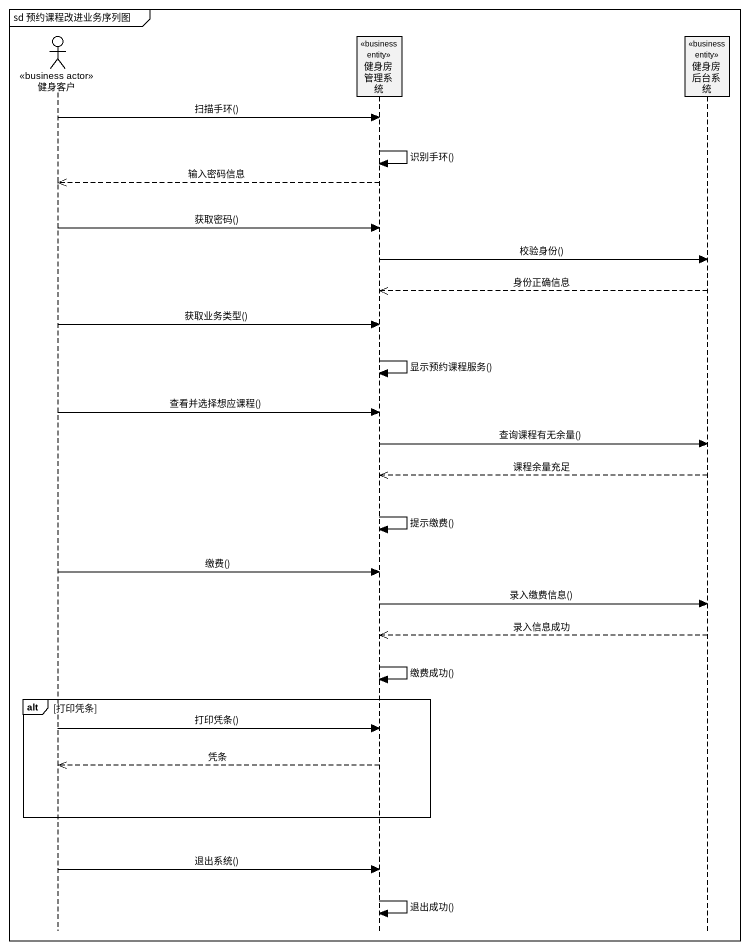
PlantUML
@startuml
mainframe sd 预约课程改进业务序列图
hide footbox
actor 健身客户 <<business actor>>
participant 健身房管理系统 <<business entity>>
participant 健身房后台系统 <<business entity>>

健身客户 -> 健身房管理系统 : 扫描手环()
健身房管理系统 -> 健身房管理系统 : 识别手环()
健身房管理系统 -->> 健身客户 : 输入密码信息
健身客户 -> 健身房管理系统 : 获取密码()
健身房管理系统 -> 健身房后台系统 : 校验身份()
健身房后台系统 -->> 健身房管理系统 : 身份正确信息
健身客户 -> 健身房管理系统 : 获取业务类型()
健身房管理系统 -> 健身房管理系统 : 显示预约课程服务()
健身客户 -> 健身房管理系统 : 查看并选择想应课程()
健身房管理系统 -> 健身房后台系统 : 查询课程有无余量()
健身房后台系统 -->> 健身房管理系统 : 课程余量充足
健身房管理系统 -> 健身房管理系统 : 提示缴费()
健身客户 -> 健身房管理系统 : 缴费()
健身房管理系统 -> 健身房后台系统 : 录入缴费信息()
健身房后台系统 -->> 健身房管理系统 : 录入信息成功
健身房管理系统 -> 健身房管理系统 : 缴费成功()
alt 打印凭条
  健身客户 -> 健身房管理系统 : 打印凭条()
  健身房管理系统 -->> 健身客户 : 凭条
end
健身客户 -> 健身房管理系统 : 退出系统()
健身房管理系统 -> 健身房管理系统 : 退出成功()
@enduml
